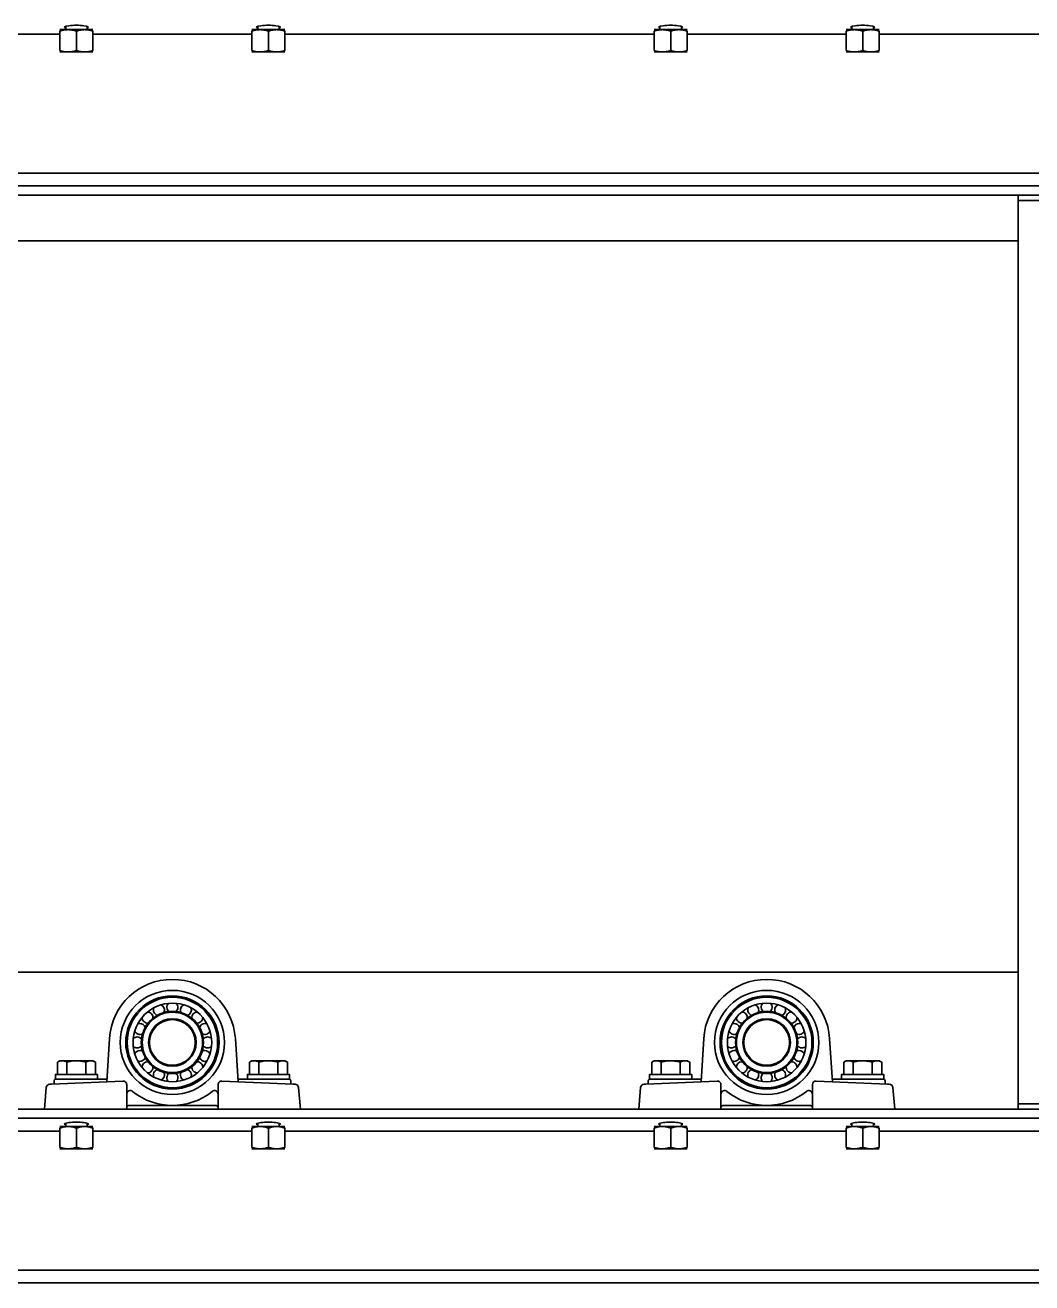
# Model space of a CAD drawing. Header units: millimetres. Extents: x -8400 to 8400, y -5940 to 5940.
# Drawn here: x -5214 to -4664, y 2646 to 3334 of the extents above; entities that cross this region are included whole.
import ezdxf

# ---------------------------------------------------------------- set-up
doc = ezdxf.new("R2010")
doc.units = ezdxf.units.MM
doc.layers.add('粗实线层', color=7, linetype='Continuous', lineweight=35)

msp = doc.modelspace()

# ---------------------------------------------------------------- linework, layer by layer
at = {"layer": '粗实线层', "linetype": 'Continuous', "lineweight": 35}
for points in [[(-5195.342, 3331.271), (-5195.205, 3331.271), (-5194.799, 3331.271), (-5194.136, 3331.271), (-5193.236, 3331.271), (-5192.127, 3331.271), (-5190.842, 3331.271), (-5190.985, 3331.269), (-5191.129, 3331.267), (-5191.201, 3331.265), (-5191.272, 3331.263), (-5191.344, 3331.259), (-5191.416, 3331.256), (-5191.702, 3331.239), (-5191.987, 3331.214), (-5192.554, 3331.146), (-5193.118, 3331.054), (-5194.236, 3330.799), (-5195.342, 3330.466), (-5195.342, 3319.874), (-5194.233, 3319.541), (-5193.115, 3319.287), (-5192.552, 3319.194), (-5191.985, 3319.126), (-5191.415, 3319.085), (-5190.842, 3319.071), (-5189.42, 3319.071), (-5187.905, 3319.071), (-5186.342, 3319.071), (-5184.779, 3319.071), (-5183.264, 3319.071), (-5181.842, 3319.071), (-5182.415, 3319.085), (-5182.985, 3319.126), (-5183.552, 3319.194), (-5184.115, 3319.287), (-5185.234, 3319.541), (-5186.342, 3319.874), (-5187.448, 3319.542), (-5188.566, 3319.288), (-5189.13, 3319.194), (-5189.697, 3319.126), (-5189.982, 3319.102), (-5190.268, 3319.085), (-5190.34, 3319.081), (-5190.411, 3319.079), (-5190.483, 3319.076), (-5190.555, 3319.074), (-5190.699, 3319.071), (-5190.842, 3319.071), (-5192.127, 3319.071), (-5193.236, 3319.071), (-5194.136, 3319.071), (-5194.799, 3319.071), (-5195.205, 3319.071), (-5195.342, 3319.071)], [(-5192.192, 3333.082), (-5192.192, 3331.271)], [(-5186.342, 3330.466), (-5187.451, 3330.8), (-5188.569, 3331.054), (-5189.132, 3331.147), (-5189.699, 3331.215), (-5190.269, 3331.256), (-5190.842, 3331.271), (-5189.42, 3331.271), (-5187.905, 3331.271), (-5186.342, 3331.271), (-5184.779, 3331.271), (-5183.264, 3331.271), (-5181.842, 3331.271), (-5181.985, 3331.269), (-5182.129, 3331.267), (-5182.201, 3331.265), (-5182.272, 3331.263), (-5182.344, 3331.259), (-5182.416, 3331.256), (-5182.702, 3331.239), (-5182.987, 3331.214), (-5183.554, 3331.146), (-5184.118, 3331.054), (-5185.236, 3330.799), (-5186.342, 3330.466), (-5186.342, 3319.874)], [(-5177.342, 3331.271), (-5177.479, 3331.271), (-5177.885, 3331.271), (-5178.548, 3331.271), (-5179.448, 3331.271), (-5180.557, 3331.271), (-5181.842, 3331.271), (-5181.269, 3331.256), (-5180.699, 3331.215), (-5180.132, 3331.147), (-5179.569, 3331.054), (-5178.451, 3330.8), (-5177.342, 3330.466), (-5177.342, 3319.874), (-5178.448, 3319.542), (-5179.566, 3319.288), (-5180.13, 3319.194), (-5180.697, 3319.126), (-5180.982, 3319.102), (-5181.268, 3319.085), (-5181.34, 3319.081), (-5181.411, 3319.079), (-5181.483, 3319.076), (-5181.555, 3319.074), (-5181.699, 3319.071), (-5181.842, 3319.071), (-5180.557, 3319.071), (-5179.448, 3319.071), (-5178.548, 3319.071), (-5177.885, 3319.071), (-5177.479, 3319.071), (-5177.342, 3319.071)], [(-5180.491, 3331.271), (-5180.491, 3333.082)], [(-5090.342, 3331.271), (-5090.205, 3331.271), (-5089.799, 3331.271), (-5089.136, 3331.271), (-5088.236, 3331.271), (-5087.127, 3331.271), (-5085.842, 3331.271), (-5085.985, 3331.269), (-5086.129, 3331.267), (-5086.201, 3331.265), (-5086.272, 3331.263), (-5086.344, 3331.259), (-5086.416, 3331.256), (-5086.702, 3331.239), (-5086.987, 3331.214), (-5087.554, 3331.146), (-5088.118, 3331.054), (-5089.236, 3330.799), (-5090.342, 3330.466), (-5090.342, 3319.874), (-5089.233, 3319.541), (-5088.115, 3319.287), (-5087.552, 3319.194), (-5086.985, 3319.126), (-5086.415, 3319.085), (-5085.842, 3319.071), (-5087.127, 3319.071), (-5088.236, 3319.071), (-5089.136, 3319.071), (-5089.799, 3319.071), (-5090.205, 3319.071), (-5090.342, 3319.071)], [(-5087.192, 3333.082), (-5087.192, 3331.271)], [(-5072.342, 3331.271), (-5072.479, 3331.271), (-5072.885, 3331.271), (-5073.548, 3331.271), (-5074.448, 3331.271), (-5075.557, 3331.271), (-5076.842, 3331.271), (-5078.264, 3331.271), (-5079.779, 3331.271), (-5081.342, 3331.271), (-5082.905, 3331.271), (-5084.42, 3331.271), (-5085.842, 3331.271), (-5085.269, 3331.256), (-5084.699, 3331.215), (-5084.132, 3331.147), (-5083.569, 3331.054), (-5082.451, 3330.8), (-5081.342, 3330.466), (-5080.236, 3330.799), (-5079.118, 3331.054), (-5078.554, 3331.146), (-5077.987, 3331.214), (-5077.702, 3331.239), (-5077.416, 3331.256), (-5077.344, 3331.259), (-5077.273, 3331.263), (-5077.201, 3331.265), (-5077.129, 3331.267), (-5076.985, 3331.269), (-5076.842, 3331.271), (-5076.269, 3331.256), (-5075.699, 3331.215), (-5075.132, 3331.147), (-5074.569, 3331.054), (-5073.45, 3330.8), (-5072.342, 3330.466), (-5072.342, 3319.874), (-5073.448, 3319.542), (-5074.566, 3319.288), (-5075.13, 3319.194), (-5075.697, 3319.126), (-5075.982, 3319.102), (-5076.268, 3319.085), (-5076.34, 3319.081), (-5076.411, 3319.079), (-5076.483, 3319.076), (-5076.555, 3319.074), (-5076.699, 3319.071), (-5076.842, 3319.071), (-5078.264, 3319.071), (-5079.779, 3319.071), (-5081.342, 3319.071), (-5082.905, 3319.071), (-5084.42, 3319.071), (-5085.842, 3319.071), (-5085.699, 3319.071), (-5085.555, 3319.074), (-5085.483, 3319.076), (-5085.412, 3319.079), (-5085.34, 3319.081), (-5085.268, 3319.085), (-5084.982, 3319.102), (-5084.697, 3319.126), (-5084.13, 3319.194), (-5083.566, 3319.288), (-5082.448, 3319.542), (-5081.342, 3319.874)], [(-5081.342, 3330.466), (-5081.342, 3319.874), (-5080.233, 3319.541), (-5079.115, 3319.287), (-5078.552, 3319.194), (-5077.985, 3319.126), (-5077.415, 3319.085), (-5076.842, 3319.071), (-5075.557, 3319.071), (-5074.448, 3319.071), (-5073.548, 3319.071), (-5072.885, 3319.071), (-5072.479, 3319.071), (-5072.342, 3319.071)], [(-5075.492, 3331.271), (-5075.492, 3333.082)], [(-4870.342, 3331.271), (-4870.205, 3331.271), (-4869.799, 3331.271), (-4869.136, 3331.271), (-4868.236, 3331.271), (-4867.127, 3331.271), (-4865.842, 3331.271), (-4865.985, 3331.269), (-4866.129, 3331.267), (-4866.201, 3331.265), (-4866.272, 3331.263), (-4866.344, 3331.259), (-4866.416, 3331.256), (-4866.702, 3331.239), (-4866.987, 3331.214), (-4867.554, 3331.146), (-4868.118, 3331.054), (-4869.236, 3330.799), (-4870.342, 3330.466), (-4870.342, 3319.874), (-4869.233, 3319.541), (-4868.115, 3319.287), (-4867.552, 3319.194), (-4866.985, 3319.126), (-4866.415, 3319.085), (-4865.842, 3319.071), (-4867.127, 3319.071), (-4868.236, 3319.071), (-4869.136, 3319.071), (-4869.799, 3319.071), (-4870.205, 3319.071), (-4870.342, 3319.071)], [(-4867.193, 3333.082), (-4867.193, 3331.271)], [(-4852.342, 3331.271), (-4852.479, 3331.271), (-4852.885, 3331.271), (-4853.548, 3331.271), (-4854.448, 3331.271), (-4855.557, 3331.271), (-4856.842, 3331.271), (-4856.269, 3331.256), (-4855.699, 3331.215), (-4855.132, 3331.147), (-4854.569, 3331.054), (-4853.45, 3330.8), (-4852.342, 3330.466), (-4852.342, 3319.874), (-4853.448, 3319.542), (-4854.566, 3319.288), (-4855.13, 3319.194), (-4855.697, 3319.126), (-4855.982, 3319.102), (-4856.268, 3319.085), (-4856.34, 3319.081), (-4856.411, 3319.079), (-4856.483, 3319.076), (-4856.555, 3319.074), (-4856.699, 3319.071), (-4856.842, 3319.071), (-4858.264, 3319.071), (-4859.779, 3319.071), (-4861.342, 3319.071), (-4862.905, 3319.071), (-4864.42, 3319.071), (-4865.842, 3319.071), (-4865.699, 3319.071), (-4865.555, 3319.074), (-4865.483, 3319.076), (-4865.412, 3319.079), (-4865.34, 3319.081), (-4865.268, 3319.085), (-4864.982, 3319.102), (-4864.697, 3319.126), (-4864.13, 3319.194), (-4863.566, 3319.288), (-4862.448, 3319.542), (-4861.342, 3319.874), (-4861.342, 3330.466)], [(-4855.491, 3331.271), (-4855.491, 3333.082)], [(-4765.342, 3331.271), (-4765.205, 3331.271), (-4764.799, 3331.271), (-4764.136, 3331.271), (-4763.236, 3331.271), (-4762.127, 3331.271), (-4760.842, 3331.271), (-4760.985, 3331.269), (-4761.129, 3331.267), (-4761.201, 3331.265), (-4761.272, 3331.263), (-4761.344, 3331.259), (-4761.416, 3331.256), (-4761.702, 3331.239), (-4761.987, 3331.214), (-4762.554, 3331.146), (-4763.118, 3331.054), (-4764.236, 3330.799), (-4765.342, 3330.466), (-4765.342, 3319.874), (-4764.233, 3319.541), (-4763.115, 3319.287), (-4762.552, 3319.194), (-4761.985, 3319.126), (-4761.415, 3319.085), (-4760.842, 3319.071), (-4762.127, 3319.071), (-4763.236, 3319.071), (-4764.136, 3319.071), (-4764.799, 3319.071), (-4765.205, 3319.071), (-4765.342, 3319.071)], [(-4762.193, 3333.082), (-4762.193, 3331.271)], [(-4747.342, 3331.271), (-4747.479, 3331.271), (-4747.885, 3331.271), (-4748.548, 3331.271), (-4749.448, 3331.271), (-4750.557, 3331.271), (-4751.842, 3331.271), (-4751.269, 3331.256), (-4750.699, 3331.215), (-4750.132, 3331.147), (-4749.569, 3331.054), (-4748.451, 3330.8), (-4747.342, 3330.466), (-4747.342, 3319.874), (-4748.448, 3319.542), (-4749.566, 3319.288), (-4750.13, 3319.194), (-4750.697, 3319.126), (-4750.982, 3319.102), (-4751.268, 3319.085), (-4751.34, 3319.081), (-4751.411, 3319.079), (-4751.483, 3319.076), (-4751.555, 3319.074), (-4751.699, 3319.071), (-4751.842, 3319.071), (-4753.264, 3319.071), (-4754.779, 3319.071), (-4756.342, 3319.071), (-4757.905, 3319.071), (-4759.42, 3319.071), (-4760.842, 3319.071), (-4760.699, 3319.071), (-4760.555, 3319.074), (-4760.483, 3319.076), (-4760.412, 3319.079), (-4760.34, 3319.081), (-4760.268, 3319.085), (-4759.982, 3319.102), (-4759.697, 3319.126), (-4759.13, 3319.194), (-4758.566, 3319.288), (-4757.448, 3319.542), (-4756.342, 3319.874)], [(-4756.342, 3330.466), (-4756.342, 3319.874), (-4755.233, 3319.541), (-4754.115, 3319.287), (-4753.552, 3319.194), (-4752.985, 3319.126), (-4752.415, 3319.085), (-4751.842, 3319.071), (-4750.557, 3319.071), (-4749.448, 3319.071), (-4748.548, 3319.071), (-4747.885, 3319.071), (-4747.479, 3319.071), (-4747.342, 3319.071)], [(-4750.491, 3331.271), (-4750.491, 3333.082)], [(-5397.314, 3328.77), (-5195.32, 3328.77)], [(-5177.329, 3328.77), (-5090.286, 3328.77)], [(-5072.295, 3328.77), (-4870.301, 3328.77)], [(-4852.311, 3328.77), (-4765.326, 3328.77)], [(-4747.336, 3328.77), (-4655.542, 3328.77)], [(-4861.342, 3319.874), (-4860.233, 3319.541), (-4859.115, 3319.287), (-4858.552, 3319.194), (-4857.985, 3319.126), (-4857.415, 3319.085), (-4856.842, 3319.071), (-4855.557, 3319.071), (-4854.448, 3319.071), (-4853.548, 3319.071), (-4852.885, 3319.071), (-4852.479, 3319.071), (-4852.342, 3319.071)], [(-4654.829, 3252.771), (-5528.295, 3252.771)], [(-1771.342, 3245.77), (-5571.342, 3245.77)], [(-5571.342, 3243.203), (-5571.342, 3240.771), (-1771.342, 3240.771), (-1771.342, 3243.203)], [(-4671.342, 2743.771), (-4671.342, 2743.872), (-4671.342, 2744.172), (-4671.342, 2744.649), (-4671.342, 2745.27), (-4671.342, 2745.994), (-4671.342, 2746.77), (-4671.342, 3234.77), (-4671.342, 3235.547), (-4671.342, 3236.271), (-4671.342, 3236.892), (-4671.342, 3237.369), (-4671.342, 3237.668), (-4671.342, 3237.77)], [(-4671.333, 3215.771), (-5561.342, 3215.771), (-5561.342, 3165.764)], [(-5541.326, 2815.77), (-4671.333, 2815.77)], [(-5196.734, 2766.467), (-5195.342, 2767.27), (-5195.205, 2767.27), (-5194.799, 2767.27), (-5194.136, 2767.27), (-5194.467, 2767.256), (-5194.796, 2767.215), (-5195.123, 2767.147), (-5195.449, 2767.054), (-5196.094, 2766.8), (-5196.734, 2766.467), (-5196.734, 2759.771)], [(-5175.95, 2759.771), (-5175.95, 2766.467), (-5176.588, 2766.799), (-5177.234, 2767.053), (-5177.559, 2767.147), (-5177.887, 2767.215), (-5178.051, 2767.239), (-5178.216, 2767.256), (-5178.258, 2767.26), (-5178.299, 2767.262), (-5178.341, 2767.265), (-5178.382, 2767.267), (-5178.465, 2767.27), (-5178.548, 2767.27), (-5179.448, 2767.27), (-5180.557, 2767.27), (-5181.842, 2767.27), (-5183.264, 2767.27), (-5184.779, 2767.27), (-5186.342, 2767.27), (-5187.905, 2767.27), (-5189.42, 2767.27), (-5190.842, 2767.27), (-5192.127, 2767.27), (-5193.236, 2767.27), (-5194.136, 2767.27), (-5194.053, 2767.27), (-5193.971, 2767.267), (-5193.929, 2767.265), (-5193.888, 2767.262), (-5193.846, 2767.26), (-5193.805, 2767.256), (-5193.64, 2767.239), (-5193.475, 2767.215), (-5193.148, 2767.147), (-5192.822, 2767.053), (-5192.177, 2766.799), (-5191.538, 2766.467)], [(-5191.538, 2759.771), (-5191.538, 2766.467), (-5190.901, 2766.642), (-5190.258, 2766.8), (-5190.096, 2766.836), (-5189.934, 2766.872), (-5189.772, 2766.906), (-5189.61, 2766.939), (-5189.285, 2767), (-5188.96, 2767.055), (-5188.308, 2767.148), (-5187.655, 2767.215), (-5186.999, 2767.256), (-5186.342, 2767.27), (-5185.682, 2767.256), (-5185.02, 2767.215), (-5184.937, 2767.207), (-5184.854, 2767.2), (-5184.771, 2767.192), (-5184.689, 2767.184), (-5184.524, 2767.166), (-5184.359, 2767.146), (-5184.031, 2767.102), (-5183.705, 2767.052), (-5183.057, 2766.935), (-5182.415, 2766.797), (-5181.778, 2766.641), (-5181.146, 2766.467), (-5181.146, 2759.771)], [(-5181.146, 2766.467), (-5180.506, 2766.8), (-5179.86, 2767.054), (-5179.535, 2767.147), (-5179.208, 2767.215), (-5178.879, 2767.256), (-5178.548, 2767.27), (-5177.885, 2767.27), (-5177.479, 2767.27), (-5177.342, 2767.27), (-5175.95, 2766.467)], [(-5091.734, 2766.467), (-5091.094, 2766.8), (-5090.449, 2767.054), (-5090.123, 2767.147), (-5089.796, 2767.215), (-5089.467, 2767.256), (-5089.136, 2767.27), (-5089.799, 2767.27), (-5090.205, 2767.27), (-5090.342, 2767.27), (-5091.734, 2766.467), (-5091.734, 2759.771)], [(-5086.538, 2766.467), (-5086.538, 2759.771)], [(-5076.146, 2766.467), (-5076.778, 2766.641), (-5077.415, 2766.797), (-5078.057, 2766.935), (-5078.705, 2767.052), (-5079.031, 2767.102), (-5079.359, 2767.146), (-5079.524, 2767.166), (-5079.689, 2767.184), (-5079.771, 2767.192), (-5079.854, 2767.2), (-5079.937, 2767.207), (-5080.02, 2767.215), (-5080.682, 2767.256), (-5081.342, 2767.27), (-5079.779, 2767.27), (-5078.264, 2767.27), (-5076.842, 2767.27), (-5075.557, 2767.27), (-5074.448, 2767.27), (-5073.548, 2767.27), (-5073.465, 2767.27), (-5073.382, 2767.267), (-5073.341, 2767.265), (-5073.299, 2767.262), (-5073.258, 2767.26), (-5073.216, 2767.256), (-5073.051, 2767.239), (-5072.887, 2767.215), (-5072.559, 2767.147), (-5072.234, 2767.053), (-5071.589, 2766.799), (-5070.95, 2766.467), (-5070.95, 2759.771)], [(-5070.95, 2766.467), (-5072.342, 2767.27), (-5072.479, 2767.27), (-5072.885, 2767.27), (-5073.548, 2767.27), (-5073.879, 2767.256), (-5074.208, 2767.215), (-5074.535, 2767.147), (-5074.86, 2767.054), (-5075.506, 2766.8), (-5076.146, 2766.467), (-5076.146, 2759.771)], [(-4871.734, 2759.771), (-4871.734, 2766.467), (-4871.094, 2766.8), (-4870.449, 2767.054), (-4870.123, 2767.147), (-4869.796, 2767.215), (-4869.467, 2767.256), (-4869.136, 2767.27), (-4869.053, 2767.27), (-4868.971, 2767.267), (-4868.929, 2767.265), (-4868.888, 2767.262), (-4868.846, 2767.26), (-4868.805, 2767.256), (-4868.64, 2767.239), (-4868.475, 2767.215), (-4868.148, 2767.147), (-4867.822, 2767.053), (-4867.177, 2766.799), (-4866.538, 2766.467), (-4866.538, 2759.771)], [(-4871.734, 2766.467), (-4870.342, 2767.27), (-4870.205, 2767.27), (-4869.799, 2767.27), (-4869.136, 2767.27), (-4868.236, 2767.27), (-4867.127, 2767.27), (-4865.842, 2767.27), (-4864.42, 2767.27), (-4862.905, 2767.27), (-4861.342, 2767.27), (-4859.779, 2767.27), (-4858.264, 2767.27), (-4856.842, 2767.27), (-4855.557, 2767.27), (-4854.448, 2767.27), (-4853.548, 2767.27), (-4853.465, 2767.27), (-4853.382, 2767.267), (-4853.341, 2767.265), (-4853.299, 2767.262), (-4853.258, 2767.26), (-4853.216, 2767.256), (-4853.051, 2767.239), (-4852.887, 2767.215), (-4852.559, 2767.147), (-4852.234, 2767.053), (-4851.588, 2766.799), (-4850.95, 2766.467), (-4850.95, 2759.771)], [(-4866.538, 2766.467), (-4865.901, 2766.642), (-4865.258, 2766.8), (-4865.096, 2766.836), (-4864.934, 2766.872), (-4864.772, 2766.906), (-4864.61, 2766.939), (-4864.285, 2767), (-4863.96, 2767.055), (-4863.308, 2767.148), (-4862.655, 2767.215), (-4861.999, 2767.256), (-4861.342, 2767.27), (-4860.682, 2767.256), (-4860.02, 2767.215), (-4859.937, 2767.207), (-4859.854, 2767.2), (-4859.771, 2767.192), (-4859.689, 2767.184), (-4859.524, 2767.166), (-4859.359, 2767.146), (-4859.031, 2767.102), (-4858.705, 2767.052), (-4858.057, 2766.935), (-4857.415, 2766.797), (-4856.778, 2766.641), (-4856.146, 2766.467)], [(-4850.95, 2766.467), (-4852.342, 2767.27), (-4852.479, 2767.27), (-4852.885, 2767.27), (-4853.548, 2767.27), (-4853.879, 2767.256), (-4854.208, 2767.215), (-4854.535, 2767.147), (-4854.86, 2767.054), (-4855.506, 2766.8), (-4856.146, 2766.467), (-4856.146, 2759.771)], [(-4766.734, 2759.771), (-4766.734, 2766.467), (-4766.094, 2766.8), (-4765.449, 2767.054), (-4765.123, 2767.147), (-4764.796, 2767.215), (-4764.467, 2767.256), (-4764.136, 2767.27), (-4764.053, 2767.27), (-4763.971, 2767.267), (-4763.929, 2767.265), (-4763.888, 2767.262), (-4763.846, 2767.26), (-4763.805, 2767.256), (-4763.64, 2767.239), (-4763.475, 2767.215), (-4763.148, 2767.147), (-4762.822, 2767.053), (-4762.177, 2766.799), (-4761.538, 2766.467), (-4761.538, 2759.771)], [(-4745.95, 2766.467), (-4747.342, 2767.27), (-4747.479, 2767.27), (-4747.885, 2767.27), (-4748.548, 2767.27), (-4749.448, 2767.27), (-4750.557, 2767.27), (-4751.842, 2767.27), (-4753.264, 2767.27), (-4754.779, 2767.27), (-4756.342, 2767.27), (-4757.905, 2767.27), (-4759.42, 2767.27), (-4760.842, 2767.27), (-4762.127, 2767.27), (-4763.236, 2767.27), (-4764.136, 2767.27), (-4764.799, 2767.27), (-4765.205, 2767.27), (-4765.342, 2767.27), (-4766.734, 2766.467)], [(-4761.538, 2766.467), (-4760.901, 2766.642), (-4760.258, 2766.8), (-4760.096, 2766.836), (-4759.934, 2766.872), (-4759.772, 2766.906), (-4759.61, 2766.939), (-4759.285, 2767), (-4758.96, 2767.055), (-4758.308, 2767.148), (-4757.655, 2767.215), (-4756.999, 2767.256), (-4756.342, 2767.27), (-4755.682, 2767.256), (-4755.02, 2767.215), (-4754.937, 2767.207), (-4754.854, 2767.2), (-4754.771, 2767.192), (-4754.689, 2767.184), (-4754.524, 2767.166), (-4754.359, 2767.146), (-4754.031, 2767.102), (-4753.705, 2767.052), (-4753.057, 2766.935), (-4752.415, 2766.797), (-4751.778, 2766.641), (-4751.146, 2766.467)], [(-4751.146, 2759.771), (-4751.146, 2766.467), (-4750.506, 2766.8), (-4749.86, 2767.054), (-4749.535, 2767.147), (-4749.208, 2767.215), (-4748.879, 2767.256), (-4748.548, 2767.27), (-4748.465, 2767.27), (-4748.382, 2767.267), (-4748.341, 2767.265), (-4748.299, 2767.262), (-4748.258, 2767.26), (-4748.216, 2767.256), (-4748.051, 2767.239), (-4747.887, 2767.215), (-4747.559, 2767.147), (-4747.234, 2767.053), (-4746.588, 2766.799), (-4745.95, 2766.467), (-4745.95, 2759.771)], [(-5174.842, 2757.27), (-5174.842, 2759.771), (-5174.949, 2759.771), (-5175.268, 2759.771), (-5175.794, 2759.771), (-5176.516, 2759.771), (-5177.421, 2759.771), (-5178.493, 2759.771), (-5179.71, 2759.771), (-5181.051, 2759.771), (-5182.491, 2759.771), (-5184.002, 2759.771), (-5185.557, 2759.771), (-5187.127, 2759.771), (-5188.682, 2759.771), (-5190.193, 2759.771), (-5191.633, 2759.771), (-5192.974, 2759.771), (-5194.191, 2759.771), (-5195.263, 2759.771), (-5196.168, 2759.771), (-5196.89, 2759.771), (-5197.416, 2759.771), (-5197.735, 2759.771), (-5197.842, 2759.771), (-5197.842, 2757.27), (-5197.731, 2757.27), (-5197.4, 2757.27), (-5196.856, 2757.27), (-5196.109, 2757.27), (-5195.174, 2757.27), (-5194.069, 2757.27), (-5192.814, 2757.27), (-5191.434, 2757.27), (-5189.956, 2757.27), (-5188.409, 2757.27), (-5186.821, 2757.27), (-5185.225, 2757.27), (-5183.649, 2757.27), (-5182.126, 2757.27), (-5180.684, 2757.27), (-5179.352, 2757.27), (-5178.154, 2757.27)], [(-5136.842, 2760.537), (-5136.842, 2760.535)], [(-5136.681, 2760.509), (-5136.442, 2760.271), (-5136.337, 2760.271), (-5136.029, 2760.271), (-5135.545, 2760.271), (-5134.922, 2760.271), (-5134.212, 2760.271), (-5133.472, 2760.271), (-5132.762, 2760.271), (-5132.139, 2760.271), (-5131.655, 2760.271), (-5131.347, 2760.271), (-5131.242, 2760.271), (-5131.003, 2760.509)], [(-5130.842, 2760.535), (-5130.842, 2760.537), (-5130.842, 2760.537)], [(-5089.53, 2757.27), (-5088.332, 2757.27), (-5087, 2757.27), (-5085.558, 2757.27), (-5084.035, 2757.27), (-5082.459, 2757.27), (-5080.863, 2757.27), (-5079.275, 2757.27), (-5077.728, 2757.27), (-5076.25, 2757.27), (-5074.87, 2757.27), (-5073.615, 2757.27), (-5072.51, 2757.27), (-5071.574, 2757.27), (-5070.828, 2757.27), (-5070.284, 2757.27), (-5069.953, 2757.27), (-5069.842, 2757.27), (-5069.842, 2759.771), (-5069.949, 2759.771), (-5070.268, 2759.771), (-5070.794, 2759.771), (-5071.516, 2759.771), (-5072.421, 2759.771), (-5073.493, 2759.771), (-5074.71, 2759.771), (-5076.051, 2759.771), (-5077.491, 2759.771), (-5079.002, 2759.771), (-5080.557, 2759.771), (-5082.127, 2759.771), (-5083.682, 2759.771), (-5085.193, 2759.771), (-5086.633, 2759.771), (-5087.974, 2759.771), (-5089.191, 2759.771), (-5090.263, 2759.771), (-5091.168, 2759.771), (-5091.89, 2759.771), (-5092.415, 2759.771), (-5092.735, 2759.771), (-5092.842, 2759.771), (-5092.842, 2757.27)], [(-4849.842, 2757.27), (-4849.842, 2759.771), (-4849.949, 2759.771), (-4850.268, 2759.771), (-4850.794, 2759.771), (-4851.516, 2759.771), (-4852.421, 2759.771), (-4853.493, 2759.771), (-4854.71, 2759.771), (-4856.051, 2759.771), (-4857.491, 2759.771), (-4859.002, 2759.771), (-4860.557, 2759.771), (-4862.127, 2759.771), (-4863.682, 2759.771), (-4865.193, 2759.771), (-4866.633, 2759.771), (-4867.974, 2759.771), (-4869.191, 2759.771), (-4870.263, 2759.771), (-4871.168, 2759.771), (-4871.89, 2759.771), (-4872.415, 2759.771), (-4872.735, 2759.771), (-4872.842, 2759.771), (-4872.842, 2757.27), (-4872.731, 2757.27), (-4872.4, 2757.27), (-4871.856, 2757.27), (-4871.11, 2757.27), (-4870.174, 2757.27), (-4869.069, 2757.27), (-4867.814, 2757.27), (-4866.434, 2757.27), (-4864.956, 2757.27), (-4863.409, 2757.27), (-4861.821, 2757.27), (-4860.225, 2757.27), (-4858.649, 2757.27), (-4857.126, 2757.27), (-4855.684, 2757.27), (-4854.352, 2757.27), (-4853.154, 2757.27), (-4844.661, 2757.27)], [(-4811.842, 2760.537), (-4811.842, 2760.535)], [(-4811.681, 2760.509), (-4811.442, 2760.271), (-4811.337, 2760.271), (-4811.029, 2760.271), (-4810.545, 2760.271), (-4809.922, 2760.271), (-4809.212, 2760.271), (-4808.472, 2760.271), (-4807.762, 2760.271), (-4807.139, 2760.271), (-4806.655, 2760.271), (-4806.347, 2760.271), (-4806.242, 2760.271), (-4806.003, 2760.509)], [(-4805.842, 2760.535), (-4805.842, 2760.537), (-4805.842, 2760.537)], [(-4764.53, 2757.27), (-4763.332, 2757.27), (-4762, 2757.27), (-4760.558, 2757.27), (-4759.035, 2757.27), (-4757.459, 2757.27), (-4755.863, 2757.27), (-4754.275, 2757.27), (-4752.728, 2757.27), (-4751.25, 2757.27), (-4749.87, 2757.27), (-4748.615, 2757.27), (-4747.51, 2757.27), (-4746.574, 2757.27), (-4745.827, 2757.27), (-4745.284, 2757.27), (-4744.953, 2757.27), (-4744.842, 2757.27), (-4744.842, 2759.771), (-4744.949, 2759.771), (-4745.268, 2759.771), (-4745.794, 2759.771), (-4746.516, 2759.771), (-4747.421, 2759.771), (-4748.493, 2759.771), (-4749.71, 2759.771), (-4751.051, 2759.771), (-4752.491, 2759.771), (-4754.002, 2759.771), (-4755.557, 2759.771), (-4757.127, 2759.771), (-4758.682, 2759.771), (-4760.193, 2759.771), (-4761.633, 2759.771), (-4762.974, 2759.771), (-4764.191, 2759.771), (-4765.263, 2759.771), (-4766.168, 2759.771), (-4766.89, 2759.771), (-4767.416, 2759.771), (-4767.735, 2759.771), (-4767.842, 2759.771), (-4767.842, 2757.27)], [(-5202.812, 2752.544), (-5203.842, 2740.77)], [(-5169.661, 2757.27), (-5188.995, 2757.27)], [(-5169.661, 2757.27), (-5178.154, 2757.27)], [(-5158.842, 2740.77), (-5158.842, 2754.169)], [(-5098.023, 2757.27), (-5089.53, 2757.27)], [(-5078.688, 2757.27), (-5098.023, 2757.27)], [(-5063.842, 2740.77), (-5064.872, 2752.544)], [(-4874.902, 2754.413), (-4835.932, 2756.168)], [(-4844.661, 2757.27), (-4863.995, 2757.27)], [(-4833.842, 2740.77), (-4833.842, 2754.169)], [(-4773.023, 2757.27), (-4764.53, 2757.27)], [(-4753.688, 2757.27), (-4773.023, 2757.27)], [(-4738.842, 2740.77), (-4739.872, 2752.544)], [(-1771.342, 2738.337), (-1771.342, 2740.77), (-5571.342, 2740.77), (-5571.342, 2738.337)], [(-1771.342, 2735.77), (-5571.342, 2735.77)], [(-5195.342, 2731.27), (-5195.205, 2731.27), (-5194.799, 2731.27), (-5194.136, 2731.27), (-5193.236, 2731.27), (-5192.127, 2731.27), (-5190.842, 2731.27), (-5190.985, 2731.27), (-5191.129, 2731.267), (-5191.201, 2731.265), (-5191.272, 2731.262), (-5191.344, 2731.26), (-5191.416, 2731.256), (-5191.702, 2731.239), (-5191.987, 2731.215), (-5192.554, 2731.147), (-5193.118, 2731.053), (-5194.236, 2730.799), (-5195.342, 2730.467), (-5195.342, 2719.874), (-5194.233, 2719.541), (-5193.115, 2719.287), (-5192.552, 2719.194), (-5191.985, 2719.126), (-5191.415, 2719.084), (-5190.842, 2719.07), (-5192.127, 2719.07), (-5193.236, 2719.07), (-5194.136, 2719.07), (-5194.799, 2719.07), (-5195.205, 2719.07), (-5195.342, 2719.07)], [(-5192.192, 2733.082), (-5192.192, 2731.27)], [(-5177.342, 2731.27), (-5177.479, 2731.27), (-5177.885, 2731.27), (-5178.548, 2731.27), (-5179.448, 2731.27), (-5180.557, 2731.27), (-5181.842, 2731.27), (-5181.269, 2731.256), (-5180.699, 2731.215), (-5180.132, 2731.147), (-5179.569, 2731.054), (-5178.451, 2730.8), (-5177.342, 2730.467), (-5177.342, 2719.874), (-5178.448, 2719.541), (-5179.566, 2719.287), (-5180.13, 2719.194), (-5180.697, 2719.126), (-5180.982, 2719.102), (-5181.268, 2719.084), (-5181.34, 2719.081), (-5181.411, 2719.078), (-5181.483, 2719.076), (-5181.555, 2719.074), (-5181.699, 2719.071), (-5181.842, 2719.07), (-5183.264, 2719.07), (-5184.779, 2719.07), (-5186.342, 2719.07), (-5187.905, 2719.07), (-5189.42, 2719.07), (-5190.842, 2719.07), (-5190.699, 2719.071), (-5190.555, 2719.074), (-5190.483, 2719.076), (-5190.411, 2719.078), (-5190.34, 2719.081), (-5190.268, 2719.084), (-5189.982, 2719.102), (-5189.697, 2719.126), (-5189.13, 2719.194), (-5188.566, 2719.287), (-5187.448, 2719.541), (-5186.342, 2719.874), (-5186.342, 2730.467)], [(-5180.491, 2731.27), (-5180.491, 2733.082)], [(-5081.342, 2730.467), (-5082.451, 2730.8), (-5083.569, 2731.054), (-5084.132, 2731.147), (-5084.699, 2731.215), (-5085.269, 2731.256), (-5085.842, 2731.27), (-5085.985, 2731.27), (-5086.129, 2731.267), (-5086.201, 2731.265), (-5086.272, 2731.262), (-5086.344, 2731.26), (-5086.416, 2731.256), (-5086.702, 2731.239), (-5086.987, 2731.215), (-5087.554, 2731.147), (-5088.118, 2731.053), (-5089.236, 2730.799), (-5090.342, 2730.467), (-5090.342, 2719.874), (-5089.233, 2719.541), (-5088.115, 2719.287), (-5087.552, 2719.194), (-5086.985, 2719.126), (-5086.415, 2719.084), (-5085.842, 2719.07), (-5084.42, 2719.07), (-5082.905, 2719.07), (-5081.342, 2719.07), (-5079.779, 2719.07), (-5078.264, 2719.07), (-5076.842, 2719.07), (-5076.699, 2719.071), (-5076.555, 2719.074), (-5076.483, 2719.076), (-5076.411, 2719.078), (-5076.34, 2719.081), (-5076.268, 2719.084), (-5075.982, 2719.102), (-5075.697, 2719.126), (-5075.13, 2719.194), (-5074.566, 2719.287), (-5073.448, 2719.541), (-5072.342, 2719.874), (-5072.342, 2730.467), (-5073.45, 2730.8), (-5074.569, 2731.054), (-5075.132, 2731.147), (-5075.699, 2731.215), (-5076.269, 2731.256), (-5076.842, 2731.27), (-5075.557, 2731.27), (-5074.448, 2731.27), (-5073.548, 2731.27), (-5072.885, 2731.27), (-5072.479, 2731.27), (-5072.342, 2731.27)], [(-5090.342, 2731.27), (-5090.205, 2731.27), (-5089.799, 2731.27), (-5089.136, 2731.27), (-5088.236, 2731.27), (-5087.127, 2731.27), (-5085.842, 2731.27), (-5084.42, 2731.27), (-5082.905, 2731.27), (-5081.342, 2731.27), (-5079.779, 2731.27), (-5078.264, 2731.27), (-5076.842, 2731.27), (-5076.985, 2731.27), (-5077.129, 2731.267), (-5077.201, 2731.265), (-5077.273, 2731.262), (-5077.344, 2731.26), (-5077.416, 2731.256), (-5077.702, 2731.239), (-5077.987, 2731.215), (-5078.554, 2731.147), (-5079.118, 2731.053), (-5080.236, 2730.799), (-5081.342, 2730.467), (-5081.342, 2719.874), (-5082.448, 2719.541), (-5083.566, 2719.287), (-5084.13, 2719.194), (-5084.697, 2719.126), (-5084.982, 2719.102), (-5085.268, 2719.084), (-5085.34, 2719.081), (-5085.412, 2719.078), (-5085.483, 2719.076), (-5085.555, 2719.074), (-5085.699, 2719.071), (-5085.842, 2719.07), (-5087.127, 2719.07), (-5088.236, 2719.07), (-5089.136, 2719.07), (-5089.799, 2719.07), (-5090.205, 2719.07), (-5090.342, 2719.07)], [(-5087.192, 2733.082), (-5087.192, 2731.27)], [(-5075.492, 2731.27), (-5075.492, 2733.082)], [(-4870.342, 2731.27), (-4870.205, 2731.27), (-4869.799, 2731.27), (-4869.136, 2731.27), (-4868.236, 2731.27), (-4867.127, 2731.27), (-4865.842, 2731.27), (-4865.985, 2731.27), (-4866.129, 2731.267), (-4866.201, 2731.265), (-4866.272, 2731.262), (-4866.344, 2731.26), (-4866.416, 2731.256), (-4866.702, 2731.239), (-4866.987, 2731.215), (-4867.554, 2731.147), (-4868.118, 2731.053), (-4869.236, 2730.799), (-4870.342, 2730.467), (-4870.342, 2719.874), (-4869.233, 2719.541), (-4868.115, 2719.287), (-4867.552, 2719.194), (-4866.985, 2719.126), (-4866.415, 2719.084), (-4865.842, 2719.07), (-4865.699, 2719.071), (-4865.555, 2719.074), (-4865.483, 2719.076), (-4865.412, 2719.078), (-4865.34, 2719.081), (-4865.268, 2719.084), (-4864.982, 2719.102), (-4864.697, 2719.126), (-4864.13, 2719.194), (-4863.566, 2719.287), (-4862.448, 2719.541), (-4861.342, 2719.874)], [(-4867.193, 2733.082), (-4867.193, 2731.27)], [(-4861.342, 2730.467), (-4861.342, 2719.874), (-4860.233, 2719.541), (-4859.115, 2719.287), (-4858.552, 2719.194), (-4857.985, 2719.126), (-4857.415, 2719.084), (-4856.842, 2719.07), (-4856.699, 2719.071), (-4856.555, 2719.074), (-4856.483, 2719.076), (-4856.411, 2719.078), (-4856.34, 2719.081), (-4856.268, 2719.084), (-4855.982, 2719.102), (-4855.697, 2719.126), (-4855.13, 2719.194), (-4854.566, 2719.287), (-4853.448, 2719.541), (-4852.342, 2719.874), (-4852.342, 2730.467), (-4853.45, 2730.8), (-4854.569, 2731.054), (-4855.132, 2731.147), (-4855.699, 2731.215), (-4856.269, 2731.256), (-4856.842, 2731.27), (-4855.557, 2731.27), (-4854.448, 2731.27), (-4853.548, 2731.27), (-4852.885, 2731.27), (-4852.479, 2731.27), (-4852.342, 2731.27)], [(-4855.491, 2731.27), (-4855.491, 2733.082)], [(-4765.342, 2731.27), (-4765.205, 2731.27), (-4764.799, 2731.27), (-4764.136, 2731.27), (-4763.236, 2731.27), (-4762.127, 2731.27), (-4760.842, 2731.27), (-4760.985, 2731.27), (-4761.129, 2731.267), (-4761.201, 2731.265), (-4761.272, 2731.262), (-4761.344, 2731.26), (-4761.416, 2731.256), (-4761.702, 2731.239), (-4761.987, 2731.215), (-4762.554, 2731.147), (-4763.118, 2731.053), (-4764.236, 2730.799), (-4765.342, 2730.467), (-4765.342, 2719.874), (-4764.233, 2719.541), (-4763.115, 2719.287), (-4762.552, 2719.194), (-4761.985, 2719.126), (-4761.415, 2719.084), (-4760.842, 2719.07), (-4760.699, 2719.071), (-4760.555, 2719.074), (-4760.483, 2719.076), (-4760.412, 2719.078), (-4760.34, 2719.081), (-4760.268, 2719.084), (-4759.982, 2719.102), (-4759.697, 2719.126), (-4759.13, 2719.194), (-4758.566, 2719.287), (-4757.448, 2719.541), (-4756.342, 2719.874)], [(-4762.193, 2733.082), (-4762.193, 2731.27)], [(-4756.342, 2730.467), (-4757.451, 2730.8), (-4758.569, 2731.054), (-4759.132, 2731.147), (-4759.699, 2731.215), (-4760.269, 2731.256), (-4760.842, 2731.27), (-4759.42, 2731.27), (-4757.905, 2731.27), (-4756.342, 2731.27), (-4754.779, 2731.27), (-4753.264, 2731.27), (-4751.842, 2731.27), (-4750.557, 2731.27), (-4749.448, 2731.27), (-4748.548, 2731.27), (-4747.885, 2731.27), (-4747.479, 2731.27), (-4747.342, 2731.27)], [(-4750.491, 2731.27), (-4750.491, 2733.082)], [(-5397.314, 2728.771), (-5195.32, 2728.771)], [(-5177.329, 2728.771), (-5090.286, 2728.771)], [(-5072.295, 2728.771), (-4870.301, 2728.771)], [(-4852.311, 2728.771), (-4765.326, 2728.771)], [(-4747.336, 2728.771), (-4655.542, 2728.771)], [(-5186.342, 2719.874), (-5185.234, 2719.541), (-5184.115, 2719.287), (-5183.552, 2719.194), (-5182.985, 2719.126), (-5182.415, 2719.084), (-5181.842, 2719.07), (-5180.557, 2719.07), (-5179.448, 2719.07), (-5178.548, 2719.07), (-5177.885, 2719.07), (-5177.479, 2719.07), (-5177.342, 2719.07)], [(-5081.342, 2719.874), (-5080.233, 2719.541), (-5079.115, 2719.287), (-5078.552, 2719.194), (-5077.985, 2719.126), (-5077.415, 2719.084), (-5076.842, 2719.07), (-5075.557, 2719.07), (-5074.448, 2719.07), (-5073.548, 2719.07), (-5072.885, 2719.07), (-5072.479, 2719.07), (-5072.342, 2719.07)], [(-4852.342, 2719.07), (-4852.479, 2719.07), (-4852.885, 2719.07), (-4853.548, 2719.07), (-4854.448, 2719.07), (-4855.557, 2719.07), (-4856.842, 2719.07), (-4858.264, 2719.07), (-4859.779, 2719.07), (-4861.342, 2719.07), (-4862.905, 2719.07), (-4864.42, 2719.07), (-4865.842, 2719.07), (-4867.127, 2719.07), (-4868.236, 2719.07), (-4869.136, 2719.07), (-4869.799, 2719.07), (-4870.205, 2719.07), (-4870.342, 2719.07)], [(-4747.342, 2719.07), (-4747.479, 2719.07), (-4747.885, 2719.07), (-4748.548, 2719.07), (-4749.448, 2719.07), (-4750.557, 2719.07), (-4751.842, 2719.07), (-4753.264, 2719.07), (-4754.779, 2719.07), (-4756.342, 2719.07), (-4757.905, 2719.07), (-4759.42, 2719.07), (-4760.842, 2719.07), (-4762.127, 2719.07), (-4763.236, 2719.07), (-4764.136, 2719.07), (-4764.799, 2719.07), (-4765.205, 2719.07), (-4765.342, 2719.07)], [(-4654.829, 2652.77), (-5528.295, 2652.77)], [(-1771.342, 2645.77), (-5571.342, 2645.77)]]:
    msp.add_lwpolyline(points, dxfattribs=at)
for points in [[(-4865.842, 3331.271), (-4864.42, 3331.271), (-4862.905, 3331.271), (-4861.342, 3331.271), (-4859.779, 3331.271), (-4858.264, 3331.271), (-4856.842, 3331.271), (-4856.985, 3331.269), (-4857.129, 3331.267), (-4857.201, 3331.265), (-4857.272, 3331.263), (-4857.344, 3331.259), (-4857.416, 3331.256), (-4857.702, 3331.239), (-4857.987, 3331.214), (-4858.554, 3331.146), (-4859.118, 3331.054), (-4860.236, 3330.799), (-4861.342, 3330.466), (-4862.451, 3330.8), (-4863.569, 3331.054), (-4864.132, 3331.147), (-4864.699, 3331.215), (-4865.269, 3331.256)], [(-4760.842, 3331.271), (-4759.42, 3331.271), (-4757.905, 3331.271), (-4756.342, 3331.271), (-4754.779, 3331.271), (-4753.264, 3331.271), (-4751.842, 3331.271), (-4751.985, 3331.269), (-4752.129, 3331.267), (-4752.201, 3331.265), (-4752.272, 3331.263), (-4752.344, 3331.259), (-4752.416, 3331.256), (-4752.702, 3331.239), (-4752.987, 3331.214), (-4753.554, 3331.146), (-4754.118, 3331.054), (-4755.236, 3330.799), (-4756.342, 3330.466), (-4757.451, 3330.8), (-4758.569, 3331.054), (-4759.132, 3331.147), (-4759.699, 3331.215), (-4760.269, 3331.256)], [(-4621.342, 3240.771), (-4621.342, 3237.77), (-4671.342, 3237.77), (-4671.342, 3240.771)], [(-5086.538, 2766.467), (-5085.901, 2766.642), (-5085.258, 2766.8), (-5085.096, 2766.836), (-5084.934, 2766.872), (-5084.772, 2766.906), (-5084.61, 2766.939), (-5084.285, 2767), (-5083.96, 2767.055), (-5083.308, 2767.148), (-5082.655, 2767.215), (-5081.999, 2767.256), (-5081.342, 2767.27), (-5082.905, 2767.27), (-5084.42, 2767.27), (-5085.842, 2767.27), (-5087.127, 2767.27), (-5088.236, 2767.27), (-5089.136, 2767.27), (-5089.053, 2767.27), (-5088.971, 2767.267), (-5088.929, 2767.265), (-5088.888, 2767.262), (-5088.846, 2767.26), (-5088.805, 2767.256), (-5088.64, 2767.239), (-5088.475, 2767.215), (-5088.148, 2767.147), (-5087.822, 2767.053), (-5087.177, 2766.799)], [(-4621.342, 2740.77), (-4621.342, 2743.771), (-4671.342, 2743.771), (-4671.342, 2740.77)], [(-5190.842, 2731.27), (-5189.42, 2731.27), (-5187.905, 2731.27), (-5186.342, 2731.27), (-5184.779, 2731.27), (-5183.264, 2731.27), (-5181.842, 2731.27), (-5181.985, 2731.27), (-5182.129, 2731.267), (-5182.201, 2731.265), (-5182.272, 2731.262), (-5182.344, 2731.26), (-5182.416, 2731.256), (-5182.702, 2731.239), (-5182.987, 2731.215), (-5183.554, 2731.147), (-5184.118, 2731.053), (-5185.236, 2730.799), (-5186.342, 2730.467), (-5187.451, 2730.8), (-5188.569, 2731.054), (-5189.132, 2731.147), (-5189.699, 2731.215), (-5190.269, 2731.256)], [(-4865.842, 2731.27), (-4864.42, 2731.27), (-4862.905, 2731.27), (-4861.342, 2731.27), (-4859.779, 2731.27), (-4858.264, 2731.27), (-4856.842, 2731.27), (-4856.985, 2731.27), (-4857.129, 2731.267), (-4857.201, 2731.265), (-4857.272, 2731.262), (-4857.344, 2731.26), (-4857.416, 2731.256), (-4857.702, 2731.239), (-4857.987, 2731.215), (-4858.554, 2731.147), (-4859.118, 2731.053), (-4860.236, 2730.799), (-4861.342, 2730.467), (-4862.451, 2730.8), (-4863.569, 2731.054), (-4864.132, 2731.147), (-4864.699, 2731.215), (-4865.269, 2731.256)], [(-4756.342, 2730.467), (-4756.342, 2719.874), (-4755.233, 2719.541), (-4754.115, 2719.287), (-4753.552, 2719.194), (-4752.985, 2719.126), (-4752.415, 2719.084), (-4751.842, 2719.07), (-4751.699, 2719.071), (-4751.555, 2719.074), (-4751.483, 2719.076), (-4751.411, 2719.078), (-4751.34, 2719.081), (-4751.268, 2719.084), (-4750.982, 2719.102), (-4750.697, 2719.126), (-4750.13, 2719.194), (-4749.566, 2719.287), (-4748.448, 2719.541), (-4747.342, 2719.874), (-4747.342, 2730.467), (-4748.451, 2730.8), (-4749.569, 2731.054), (-4750.132, 2731.147), (-4750.699, 2731.215), (-4751.269, 2731.256), (-4751.842, 2731.27), (-4751.985, 2731.27), (-4752.129, 2731.267), (-4752.201, 2731.265), (-4752.272, 2731.262), (-4752.344, 2731.26), (-4752.416, 2731.256), (-4752.702, 2731.239), (-4752.987, 2731.215), (-4753.554, 2731.147), (-4754.118, 2731.053), (-4755.236, 2730.799)]]:
    msp.add_lwpolyline(points, close=True, dxfattribs=at)
for points in [[(-5169.755, 2755.77), (-5168.275, 2779.426, -0.9393648), (-5099.409, 2779.426), (-5097.929, 2755.77)], [(-5097.929, 2755.77), (-5099.409, 2779.425, 0.9393648), (-5168.275, 2779.426), (-5169.755, 2755.77)], [(-4844.755, 2755.77), (-4843.275, 2779.425, -0.9393645), (-4774.409, 2779.426), (-4772.929, 2755.77)], [(-4772.929, 2755.77), (-4774.409, 2779.425, 0.9393645), (-4843.275, 2779.426), (-4844.755, 2755.77)], [(-5148.741, 2785.457, 0.3352647), (-5151.627, 2787.637, 0.1016656), (-5152.809, 2787.394)], [(-5114.875, 2787.394, 0.1016788), (-5116.057, 2787.637, 0.3352514), (-5118.943, 2785.457)], [(-4823.741, 2785.457, 0.3352779), (-4826.627, 2787.637, 0.1016743), (-4827.809, 2787.394)], [(-4789.874, 2787.394, 0.1016656), (-4791.057, 2787.637, 0.3352779), (-4793.943, 2785.457)], [(-5150.74, 2779.132, 0.2292145), (-5153.092, 2780.27, 0.2021873), (-5155.24, 2779.365)], [(-5112.444, 2779.365, 0.2021873), (-5114.592, 2780.27, 0.2292145), (-5116.944, 2779.132)], [(-4825.74, 2779.132, 0.2292061), (-4828.092, 2780.27, 0.2021825), (-4830.24, 2779.365)], [(-4787.444, 2779.365, 0.2021958), (-4789.592, 2780.27, 0.2292277), (-4791.944, 2779.132)], [(-5150.166, 2772.524, 0.127855), (-5151.627, 2772.903, 0.3067853), (-5154.413, 2771.017)], [(-5113.272, 2771.017, 0.3067853), (-5116.057, 2772.903, 0.127855), (-5117.518, 2772.524)], [(-4825.166, 2772.524, 0.1278596), (-4826.627, 2772.903, 0.30678), (-4829.412, 2771.017)], [(-4788.271, 2771.017, 0.3067853), (-4791.057, 2772.903, 0.1278682), (-4792.518, 2772.524)], [(-5147.107, 2766.639, 0.0290835), (-5147.454, 2766.659, 0.4142046), (-5150.454, 2763.659)], [(-5117.23, 2763.621, 0.4142148), (-5120.23, 2766.659, 0.0290835), (-5120.577, 2766.639)], [(-4822.107, 2766.639, 0.0290614), (-4822.454, 2766.659, 0.4142119), (-4825.454, 2763.659)], [(-4792.23, 2763.621, 0.4142148), (-4795.23, 2766.659, 0.0290614), (-4795.577, 2766.639)], [(-4810.826, 2760.27, 0.4142259), (-4811.092, 2756.036, 0.0184209), (-4810.936, 2755.873)], [(-5203.842, 2740.77), (-5202.812, 2752.544, -0.3759804), (-5200.909, 2754.368), (-5200.774, 2754.374), (-5200.405, 2754.391), (-5199.902, 2754.413), (-5160.932, 2756.168, -0.4275517), (-5158.842, 2754.169), (-5158.842, 2740.77)], [(-5197.57, 2757.27, 0.4142105), (-5198.57, 2756.27), (-5198.57, 2754.474)], [(-5108.842, 2740.77), (-5108.842, 2754.168, -0.4276233), (-5106.752, 2756.168), (-5067.782, 2754.413), (-5067.278, 2754.391), (-5066.91, 2754.374), (-5066.774, 2754.368, -0.3759804), (-5064.872, 2752.544), (-5063.842, 2740.77)], [(-5069.114, 2754.474), (-5069.114, 2756.27, 0.4142105), (-5070.114, 2757.27)], [(-4878.842, 2740.77), (-4877.812, 2752.544, -0.376022), (-4875.909, 2754.368), (-4875.774, 2754.374), (-4875.406, 2754.391), (-4874.902, 2754.413), (-4835.932, 2756.168, -0.427525), (-4833.842, 2754.169), (-4833.842, 2740.77)], [(-4872.57, 2757.27, 0.4142105), (-4873.57, 2756.27), (-4873.57, 2754.474)], [(-4783.842, 2740.77), (-4783.842, 2754.169, -0.0106027), (-4783.84, 2754.259, -0.4141896), (-4781.752, 2756.168), (-4742.782, 2754.413), (-4742.278, 2754.391), (-4741.91, 2754.374), (-4741.775, 2754.368, -0.3759804), (-4739.872, 2752.544), (-4738.842, 2740.77)], [(-4744.114, 2754.474), (-4744.114, 2756.27, 0.4142502), (-4745.114, 2757.27)], [(-5108.842, 2748.929, 0.631336), (-5112.102, 2750.482, -0.3547133), (-5155.582, 2750.481, 0.6313055), (-5158.842, 2748.929)], [(-5108.842, 2748.929, 0.631336), (-5112.102, 2750.481, -0.3547133), (-5155.582, 2750.482, 0.6313055), (-5158.842, 2748.929)], [(-4783.842, 2748.929, 0.6313653), (-4787.102, 2750.481, -0.3547124), (-4830.582, 2750.481, 0.6313435), (-4833.842, 2748.929)], [(-4783.842, 2748.929, 0.6313653), (-4787.102, 2750.481, -0.3547124), (-4830.582, 2750.482, 0.6313435), (-4833.842, 2748.929)], [(-5108.842, 2741.77, 0.4142105), (-5109.842, 2742.77), (-5133.842, 2742.77), (-5157.842, 2742.77, 0.4142105), (-5158.842, 2741.77)], [(-4783.842, 2741.77, 0.4142105), (-4784.842, 2742.77), (-4808.842, 2742.77), (-4832.842, 2742.77, 0.4141708), (-4833.842, 2741.77)]]:
    msp.add_lwpolyline(points, format="xyb", dxfattribs=at)
for centre, radius in [((-5133.842, 2777.27), 28.5), ((-5133.842, 2777.27), 25.5), ((-5133.842, 2777.27), 25.34), ((-5133.842, 2777.27), 24.739), ((-4808.842, 2777.27), 28.5), ((-4808.842, 2777.27), 25.5), ((-4808.842, 2777.27), 25.341), ((-4808.842, 2777.27), 24.739), ((-5133.842, 2777.27), 21.5), ((-5133.842, 2777.27), 17), ((-5133.842, 2777.27), 16.5), ((-4808.842, 2777.27), 21.5), ((-4808.842, 2777.27), 17), ((-4808.842, 2777.27), 16.5), ((-5133.842, 2777.27), 13), ((-5133.842, 2777.27), 12.5), ((-4808.842, 2777.27), 13), ((-4808.842, 2777.27), 12.5)]:
    msp.add_circle(centre, radius, dxfattribs=at)
for centre, radius, start, end in [((-5147.46, 2791.653), 2.229, 89.837714, 90.806052), ((-5147.454, 2790.882), 3, 353.360925, 90.012486), ((-5141.209, 2795.055), 3, 156.784664, 254.13918), ((-5141.209, 2795.055), 3, 330.863081, 68.218247), ((-5133.842, 2796.521), 3, 134.28595, 231.660389), ((-5133.842, 2796.521), 3, 308.360778, 45.709912), ((-5126.475, 2795.055), 3, 111.786419, 209.129894), ((-5126.475, 2795.055), 3, 285.8631, 23.218261), ((-5120.23, 2790.882), 3, 90.000164, 186.65108), ((-5120.224, 2791.653), 2.229, 89.193947, 90.162286), ((-4822.46, 2791.64), 2.242, 89.840425, 90.803341), ((-4822.454, 2790.882), 3, 353.363794, 90.010969), ((-4816.209, 2795.055), 3, 156.786363, 254.143499), ((-4816.208, 2795.055), 3, 330.86143, 68.213956), ((-4808.842, 2796.521), 3, 134.287367, 231.650584), ((-4808.842, 2796.521), 3, 308.362081, 45.716425), ((-4801.475, 2795.055), 3, 111.784737, 209.129894), ((-4801.475, 2795.055), 3, 285.860745, 23.218261), ((-4795.23, 2790.882), 3, 89.999868, 186.624955), ((-4795.224, 2791.647), 2.236, 89.195305, 90.16093), ((-5147.454, 2790.882), 3, 179.283321, 276.621168), ((-5120.23, 2790.882), 3, 263.368296, 0.718914), ((-4822.454, 2790.882), 3, 179.28636, 276.622989), ((-4795.23, 2790.882), 3, 263.368296, 0.718914), ((-5151.627, 2784.637), 3, 201.784737, 299.142655), ((-5116.057, 2784.637), 3, 240.866453, 338.214526), ((-4826.627, 2784.637), 3, 201.784737, 299.150352), ((-4791.057, 2784.637), 3, 240.866453, 338.199849), ((-5153.092, 2777.27), 3, 224.285973, 321.643358), ((-5114.592, 2777.27), 3, 218.367928, 315.716702), ((-4828.092, 2777.27), 3, 224.285973, 321.625801), ((-4789.592, 2777.27), 3, 218.369308, 315.728017), ((-5151.627, 2769.903), 3, 246.785343, 344.141419), ((-5120.236, 2762.212), 4.446, 89.435353, 89.920881), ((-5116.057, 2769.904), 3, 195.869466, 293.23056), ((-4826.627, 2769.904), 3, 246.785072, 344.119139), ((-4795.236, 2762.187), 4.471, 89.436709, 89.919524), ((-4791.057, 2769.904), 3, 195.870357, 293.23056), ((-5148.227, 2763.659), 2.226, 179.997989, 180.967648), ((-5147.454, 2763.659), 3, 270.000596, 6.613616), ((-5141.209, 2759.486), 3, 105.867111, 203.218261), ((-5141.209, 2759.485), 3, 291.778331, 29.129894), ((-5133.842, 2758.02), 3, 131.412252, 225.694715), ((-5133.842, 2758.02), 3, 314.280262, 48.565797), ((-5126.475, 2759.486), 3, 150.868213, 248.238779), ((-5126.475, 2759.486), 3, 336.780029, 74.121242), ((-5120.23, 2763.659), 3, 173.369526, 269.984833), ((-4821.008, 2763.665), 4.446, 180.079119, 180.564647), ((-4822.454, 2763.659), 3, 269.999006, 6.63101), ((-4816.209, 2759.485), 3, 105.86871, 203.218261), ((-4816.209, 2759.486), 3, 291.780013, 29.165021), ((-4808.842, 2758.02), 3, 314.281678, 48.593584), ((-4801.475, 2759.485), 3, 150.866453, 248.24893), ((-4801.475, 2759.486), 3, 336.780032, 74.124823), ((-4795.23, 2763.659), 3, 173.369526, 269.984833)]:
    msp.add_arc(centre, radius, start, end, dxfattribs=at)
for centre, major_axis, ratio, start_param, end_param in [((-5186.342, 3332.638), (-6.515, 0), 0.1566226, 2.6906647, 6.734114), ((-5081.342, 3332.638), (-6.52, 0), 0.1566237, 2.6906625, 6.7341138), ((-4861.342, 3332.638), (-6.463, 0), 0.1566257, 2.6907165, 6.7341107), ((-4756.342, 3332.638), (-6.497, 0), 0.1566238, 2.690699, 6.7341185), ((-5186.342, 2732.638), (6.521, 0), 0.1565898, 5.8324471, 9.8754898), ((-5081.342, 2732.638), (6.506, 0), 0.1565908, 5.8324559, 9.8754996), ((-4861.342, 2732.638), (6.484, 0), 0.1565929, 5.8324933, 9.8754814), ((-4756.342, 2732.638), (-6.525, 0), 0.156591, 2.6908812, 6.733895)]:
    msp.add_ellipse(centre, major_axis=major_axis, ratio=ratio, start_param=start_param, end_param=end_param, dxfattribs=at)

doc.saveas('drawing.dxf')
